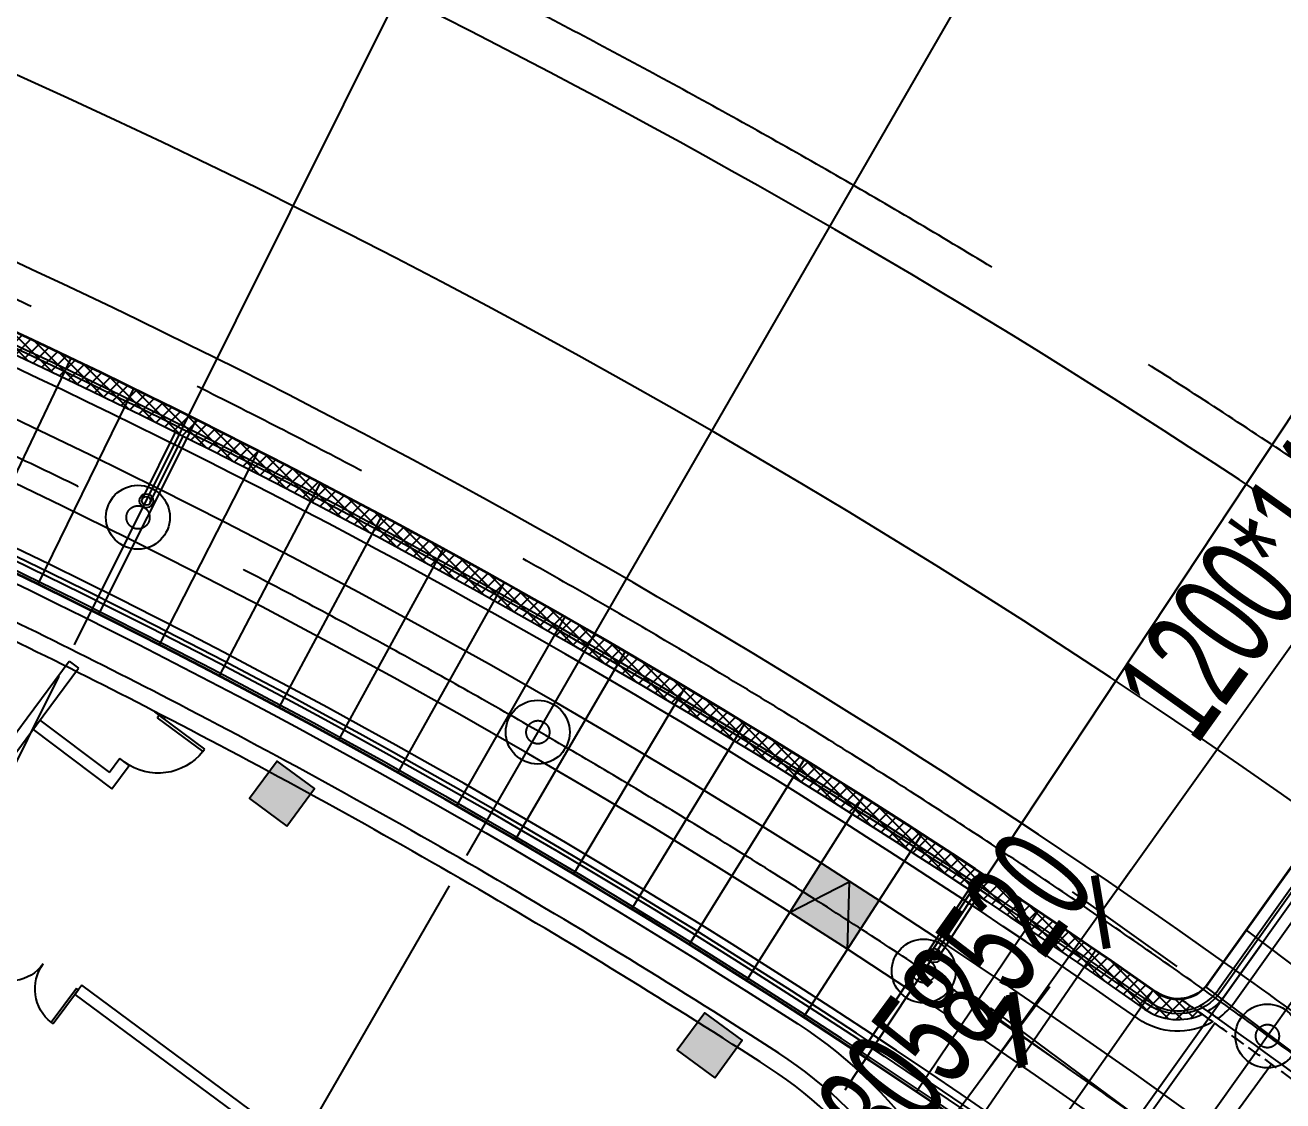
# Model space of a CAD drawing. Extents: x 1962160 to 37842216, y -162679 to 2997677.
# Drawn here: x 37668805 to 37690458, y 2861342 to 2879859 of the extents above; entities that cross this region are included whole.
import ezdxf

# ---------------------------------------------------------------- set-up
doc = ezdxf.new("R2010")
doc.units = 0
doc.header["$LTSCALE"] = 1000
for name, pattern in [('__DASH', [0.35, 0.25, -0.1]), ('CENTER', [2, 1.25, -0.25, 0.25, -0.25]), ('CENTER2', [28.575000000000003, 19.05, -3.175, 3.175, -3.175]), ('DASH', [0.35, 0.25, -0.1]), ('HIDDEN', [0.375, 0.25, -0.125])]:
    doc.linetypes.add(name, pattern=pattern)
doc.layers.get('0').update_dxf_attribs({"color": 8})
doc.layers.get('Defpoints').update_dxf_attribs({"color": 8})
for name, color, linetype in [('#幕墙线-平面', 8, 'Continuous'), ('#标注', 8, 'Continuous'), ('#虚线', 8, 'HIDDEN'), ('#轴线', 8, 'CENTER2'), ('1-WIN-1', 8, 'Continuous'), ('A-AL-E', 8, 'Continuous'), ('A-COLS-PLAN-C', 8, 'DASH'), ('A-COLS-PLAN-S', 8, 'DASH'), ('A-DETL-ALUM', 8, 'Continuous'), ('A-FLOR', 8, 'Continuous'), ('A-FLOR-OTLN', 8, 'Continuous'), ('A-FLOR-UNDR', 8, '__DASH'), ('A-GRID', 8, 'CENTER'), ('A-HATH', 8, 'Continuous'), ('A-ROOF-DRAN', 8, 'Continuous'), ('A-STRS-HRAL', 8, 'Continuous'), ('COLUMN', 8, 'Continuous'), ('DIM', 8, 'Continuous'), ('G-ACCS', 8, 'Continuous'), ('PUB_HATCH', 8, 'Continuous'), ('周边建筑', 8, 'Continuous'), ('建-填充', 8, 'Continuous'), ('水-雨水-压力流-标识', 8, 'Continuous')]:
    doc.layers.add(name, color=color, linetype=linetype)
doc.layers.add('A-X-CHEK', color=8, linetype='Continuous', plot=False)
doc.styles.add('JHZX', font='jrs.shx', dxfattribs={"width": 0.6, "bigfont": 'jhz.shx'})
doc.dimstyles.new('JZBZ-600', dxfattribs={"dimscale": 600, "dimtxt": 3, "dimasz": 1.5, "dimexe": 1, "dimexo": 1, "dimgap": 0.5, "dimtad": 1, "dimdec": 0, "dimdsep": 46, "dimtxsty": 'JHZX', "dimblk1": 'ARCHTICK', "dimblk2": 'ARCHTICK', "dimsah": 1, "dimcen": 0, "dimclrd": 1, "dimclre": 1, "dimclrt": 2, "dimadec": 1, "dimazin": 2, "dimtfac": 1, "dimtdec": 0, "dimtix": 1, "dimtmove": 0, "dimatfit": 3, "dimfxl": 1, "dimtolj": 1, "dimlwd": -1, "dimlwe": -1, "dimarcsym": 1})

# ---------------------------------------------------------------- blocks, each defined once
blk = doc.blocks.new('排水沟区域')
at = {"layer": 'A-HATH'}
h = blk.add_hatch(dxfattribs=at)
h.set_pattern_fill('ANSI37', color=256, scale=100)
h.set_pattern_definition([(45, (0, 0), (-112.2532015133644, 112.2532015133644), []), (135, (0, 0), (-112.2532015133644, -112.2532015133644), [])])
edge = h.paths.add_edge_path()
edge.add_arc((35647972.51225611, 2918657.177445665), 130050.000001989, 81.56207484273025, 81.76025599890018)
edge.add_arc((35667540.66052528, 3047732.310883288), 999.9999999742969, 201.5696669354323, 261.3794441561503)
edge.add_arc((35647972.51225544, 2918657.177440439), 129550.0000000272, 54.93887141774479, 81.37944415327831, ccw=False)
edge.add_arc((35722966.96745621, 3025517.526443924), 1000.000000003799, 234.9388714177451, 294.7486484370747)
edge.add_arc((35647972.51297768, 2918657.178499056), 130049.9987229949, 54.55805956164236, 54.75624075006336)
edge.add_arc((35722966.96740114, 3025517.526482568), 649.999999996616, 234.9388773480452, 274.56278153235434, ccw=False)
edge.add_arc((35647972.51225541, 2918657.17744041), 129900.0000000671, 54.93887141774282, 81.37944415327468)
edge.add_arc((35667540.66065726, 3047732.310742334), 649.9998803902148, 225.5105566782865, 261.37943079164415, ccw=False)
blk.add_lwpolyline([(35667055.76503615, 3047299.440966836, 0.0008647286381787037), (35666610.68928023, 3047364.678616867, 0.2670597950085046), (35667390.77045816, 3046743.60821427, -0.1158833533053813), (35722392.51739722, 3024698.98681157, 0.2670597940669751), (35723385.60577124, 3024609.373394493, 0.0008647287789007391), (35723018.67582092, 3024869.586485871, -0.1746354195610882), (35722593.57491787, 3024985.475682894, 0.1158833533053776), (35667443.23198166, 3047089.654148439, -0.1577979961804181), (35667085.15514712, 3047268.614101485)], format="xyb", dxfattribs=at)
blk = doc.blocks.new('A$C58e34137')
at = {"layer": 'A-X-CHEK'}
blk.add_blockref('排水沟区域', (-35647972.51433039, -2918657.17947907), dxfattribs=at)
blk = doc.blocks.new('雨水立管')
for radius in [80, 50]:
    blk.add_circle((-3.725290298461914e-09, 2.328306436538696e-10), radius)
blk = doc.blocks.new('雨水')
at = {"layer": 'A-ROOF-DRAN'}
for points in [[(35705139.10018308, 3033483.700835883), (35705707.37448902, 3034630.830409023)], [(35705273.51130304, 3033417.115170507), (35705841.61676831, 3034563.903918609)], [(35718706.82209643, 3025660.946776004), (35719410.65998327, 3026730.270989317)], [(35718832.11662643, 3025578.476898172), (35719535.74535409, 3026647.483340902)]]:
    blk.add_lwpolyline(points, dxfattribs=at)
at = {"xscale": 1.5, "yscale": 1.5, "zscale": 1.5}
for p in [(35705206.30574307, 3033450.408003194), (35718769.46936144, 3025619.711837088)]:
    blk.add_blockref('雨水立管', p, dxfattribs=at)
blk = doc.blocks.new('1100')
at = {"layer": 'A-DETL-ALUM', "ltscale": 0.3}
blk.add_circle((35572079.41488183, 2737404.62498665), 550, dxfattribs=at)
blk = doc.blocks.new('_YZHK')
blk.add_circle((0, 0), 0.5)
blk = doc.blocks.new('ASDFASD')
at = {"layer": 'A-COLS-PLAN-C', "ltscale": 0.3, "xscale": 400, "yscale": 400, "zscale": 400}
for p in [(35705063.52244287, 3033164.029007481), (35711947.51225547, 3029465.127854737), (35718592.84952613, 3025352.868374029), (35724508.08886223, 3024234.000244925)]:
    blk.add_blockref('_YZHK', p, dxfattribs=at)
blk = doc.blocks.new('$DorLib2D$00000001')
for p, q in [((0.45, 0.9750000000000001), (0.5000000000000002, 0.9750000000000001)), ((0.45, 0), (0.45, 0.9750000000000001)), ((0.5, 0), (0.5, 0.9750000000000001)), ((0.5, 0), (0.45, 0))]:
    blk.add_line(p, q)
blk.add_arc((0.475, 0), 0.975, 91.4692835813538, 180)
blk = doc.blocks.new('$DorLib2D$00000002')
at = {"layer": '1-WIN-1'}
for p, q in [((-0.5000000000002274, 1.70530256582424e-13), (-0.5, 0.4875000000000114)), ((-0.4750000000001364, 0.4875000000002387), (-0.5, 0.4875000000000114)), ((-0.4750000000001364, 1.70530256582424e-13), (-0.4750000000001364, 0.4875000000002387)), ((0.4749999999999091, 5.684341886080801e-14), (0.4749999999999091, 0.4875000000001251)), ((0.4749999999999091, 0.4875000000001251), (0.4999999999997726, 0.4875000000001251)), ((0.5, -5.684341886080801e-14), (0.4999999999997726, 0.4875000000001251)), ((-0.5000000000002274, 1.70530256582424e-13), (-0.4750000000001364, 1.70530256582424e-13)), ((0.5, -5.684341886080801e-14), (0.4749999999999091, 5.684341886080801e-14))]:
    blk.add_line(p, q, dxfattribs=at)
for centre, start, end in [((-0.4875000000001819, 5.684341886080801e-14), 0, 88.53071642340379), ((0.4874999999999545, 5.684341886080801e-14), 91.46928357659621, 180)]:
    blk.add_arc(centre, 0.4875, start, end, dxfattribs=at)
blk = doc.blocks.new('_FZH')
blk.add_lwpolyline([(-0.5, -0.5), (0.5, -0.5), (0.5, 0.5), (-0.5, 0.5)], close=True)
at = {"layer": 'PUB_HATCH'}
blk.add_solid([(-0.5, -0.5), (0.5, -0.5), (-0.5, 0.5), (0.5, 0.5)], dxfattribs=at)
blk = doc.blocks.new('567')
at = {"layer": '周边建筑'}
for p, q in [((67399.50770220906, 104095.3816701397), (68226.85643212497, 104982.6045603901)), ((67545.77844253182, 103958.9819981307), (68373.12717244774, 104846.2048883736)), ((68226.85643212497, 104982.6045603901), (68373.12717244774, 104846.2048883736)), ((64312.63348907977, 100785.1143522039), (67399.50770220906, 104095.3816701397)), ((64378.55868236721, 100562.5546295573), (67545.77844253182, 103958.9819981307)), ((67613.31147146225, 104031.4023052524), (68700.2905946821, 102997.6258132686)), ((69593.53813973814, 103955.5165308937), (69586.88846275955, 103948.3856253549)), ((69586.88846275955, 103948.3856253549), (69733.15920307487, 103811.985953338)), ((67476.90521552414, 103885.1245045513), (68708.81488102674, 102713.5111540933)), ((69733.15920307487, 103811.985953338), (69761.78619723022, 103842.6846461375)), ((68904.8901026845, 103217.0319237332), (68700.2905946821, 102997.6258132686)), ((68708.81488102674, 102713.5111540933), (69051.16084301472, 103080.6322517167)), ((69051.16084301472, 103080.6322517167), (68904.8901026845, 103217.0319237332)), ((67813.23524376005, 99417.47137111425), (67676.8355717361, 99271.20063079102)), ((79588.02985151112, 88437.29776327312), (67813.23524376005, 99417.47137111425)), ((67676.8355717361, 99271.20063079102), (79451.63017948717, 88291.02702295082))]:
    blk.add_line(p, q, dxfattribs=at)
blk.add_lwpolyline([(51545.86369138211, 114974.0141785215, -0.06666786033998978), (79983.71774893254, 97358.1270108968, -0.4327152502716894), (80756.21607623994, 85720.67174874991), (59352.30016976595, 62767.78205864877, -0.3893999561661833), (48564.77200990915, 61928.61147829099, 0.1645435660436389), (999.9999528080225, 78693.64650399983)], format="xyb", dxfattribs=at)
for centre, radius, start, end in [((-0.0001886859536170959, 1.737521961331367e-05), 125399.9999626942, 56.1383439517594, 58.48665899331172), ((-0.0001886859536170959, 1.737521961331367e-05), 125099.9999626944, 56.1383439517594, 58.48668105167965), ((-0.0001907870173454285, 1.421524211764336e-05), 125399.9999664823, 50.59548439696344, 56.1383439517594), ((-0.0001907870173454285, 1.421524211764336e-05), 125099.9999664821, 50.59548439696344, 56.1383439517594), ((74905.38625394553, 91176.6586156115), 7399.999999997053, 316.9999997712495, 50.59548439696344), ((74905.38625394553, 91176.6586156115), 7099.999999997052, 316.9999997712495, 50.59548439696344)]:
    blk.add_arc(centre, radius, start, end, dxfattribs=at)
at = {"layer": 'COLUMN', "xscale": 800.000000000408, "yscale": 800.000000000408, "zscale": 800.000000000408, "rotation": 47.00000000001015}
for p in [(71608.89716223627, 102304.3987761899), (78439.20188058168, 97165.6307581407)]:
    blk.add_blockref('_FZH', p, dxfattribs=at)
at = {"layer": '周边建筑'}
for name, p, xscale, yscale, zscale, rotation in [('$DorLib2D$00000001', (69319.02465288341, 103514.508938536), -999.9999999999997, 999.9999999999997, 1000, 226.9999999999989), ('$DorLib2D$00000002', (67196.52013154328, 99855.83477099985), -1500.000000000001, 1500, 200, 137.0000000001527)]:
    blk.add_blockref(name, p, dxfattribs=dict(at, xscale=xscale, yscale=yscale, zscale=zscale, rotation=rotation))
blk = doc.blocks.new('1234')
at = {"layer": '周边建筑'}
for points in [[(899.9999998621643, 147897.2616378292, -0.06424754974339256), (38411.22599733435, 142825.0248288214, 0.3992271408683902), (47734.13426394202, 147881.3795785159), (62643.80696957186, 193768.6338093206, 0.4257611201714258), (57410.8051248882, 203558.9581788629, 0.1695890934855462), (-81790.47026674077, 195045.0434476584, 0.4257611201712679), (-85791.3257065732, 184689.9521724582), (-65400.53789663129, 140961.7665993124, 0.3992271408685563), (-55530.9065411333, 137079.2778602466, -0.09498676638333799), (-899.9999992009252, 147897.2616378367)], [(3507.282386738807, 147308.2532562092, 0.01190288189879027), (-3507.282390698791, 147308.2532562315), (-3529.532858530059, 148157.964341335, 0.09051536275890958), (-55643.5452967938, 137357.3291338012, -0.3992271408685528), (-65128.64556051977, 141088.5520778373), (-85519.43337046169, 184816.737650983, -0.425761120171263), (-81674.45541529916, 194768.3838115633, -0.08617948601408663), (-11230.48231103458, 210901.2002502978), (-9979.055130984634, 202999.9999966249), (9979.055131915957, 202999.9999895692), (11230.48231178708, 210901.2002502382, -0.05548064099764077), (57329.37135875039, 203270.2220680118, -0.4257611201714432), (62358.49001468346, 193861.3389076069), (47448.81730905734, 147974.0846768022, -0.3992271408683997), (38489.13923465274, 143114.7307615206, 0.0597972305577292), (3529.532854573801, 148157.9643414542), (3507.2932679113, 147308.6687912941)], [(-53552.56643567048, 204917.9412060007, 0.03537684678875146), (-81906.48511818238, 195321.703083761, 0.4257611201712687), (-86063.21804268472, 184563.1666939333), (-65672.43023274094, 140834.9811207876, 0.3992271408685562), (-55418.26778547093, 136801.2265866995, -0.08992013827698078), (-3863.717572046444, 147549.4211662337, -0.08992013827698078)]]:
    blk.add_lwpolyline(points, format="xyb", dxfattribs=at)
for centre, radius, start, end in [((2.793967723846436e-08, -7.748603820800781e-07), 148500.0000006685, 91.64907696212661, 106.5424971075481), ((2.980232238769531e-08, -7.748603820800781e-07), 148200.0000006686, 91.60015078360507, 106.5417941527147)]:
    blk.add_arc(centre, radius, start, end, dxfattribs=at)
blk = doc.blocks.new('总体道路0521')
at = {"layer": 'G-ACCS'}
for radius, start, end in [(223.8000000007542, 2.615028490091015, 87.02539691564355), (137.9999999943868, 54.64538787742264, 81.77728868116814), (130.9999999943868, 54.65321940075965, 81.67202782410486), (130.9999999943868, 52.42281882026703, 54.65321940075965)]:
    blk.add_arc((35647972.51118848, 2918657.176535503), radius, start, end, dxfattribs=at)
blk = doc.blocks.new('A$C06ac024f')
at = {"layer": 'A-AL-E'}
for p, q in [((85223.50091537833, 120081.2972777379), (75523.62134986371, 106482.8917929302)), ((85386.52103363723, 119965.4328842619), (75686.44314479083, 106366.7493670234))]:
    blk.add_line(p, q, dxfattribs=at)
for points in [[(39323.27754225582, 51881.49186938629), (75638.45634748042, 100958.6393447975, 0.08399385255333998), (38218.97376209497, 120221.185947808)], [(39363.12025126815, 51851.27755107963), (75708.20821012557, 100968.8449278153, 0.08411084237031463), (38225.60349488258, 120271.5437835827)]]:
    blk.add_lwpolyline(points, format="xyb", dxfattribs=at)
for centre, radius, start, end in [((-0.004684440791606903, 0.005673620384186506), 129900.0000000439, 54.93887133998095, 81.37944426486695), ((-0.004684433341026306, 0.005673621315509081), 129700.0000000422, 54.93887133998095, 81.37944426486695), ((74994.45051633567, 106860.3546771333), 850.0000000029318, 234.9388713399809, 324.4993543909891), ((74994.45051633567, 106860.3546771309), 650.0000000045395, 234.9388713399809, 324.4993543909891)]:
    blk.add_arc(centre, radius, start, end, dxfattribs=at)
at = {"layer": 'A-FLOR-OTLN'}
blk.add_lwpolyline([(81205.71028196067, 101708.6796291471, 0.01400170053744272), (75385.37031956762, 106094.6225803802, 0.01400170053744272)], format="xyb", dxfattribs=at)
at = {"layer": 'A-FLOR-UNDR'}
blk.add_lwpolyline([(81143.31634037942, 101630.5323575768, 0.01400170053745106), (75327.4484025389, 106013.1053949022, 0.01400170053745106)], format="xyb", dxfattribs=at)
at = {"layer": 'A-STRS-HRAL'}
for points in [[(18416.04500693083, 128739.477537022, -0.0004314039692472517), (18638.17234034836, 128707.5068500955, 0.2670597950172854), (19418.25351829082, 128086.4364474728, -0.1158833533053804), (74420.00045735389, 106041.8150447728, 0.2670597940673217), (75413.08883137256, 105952.2016276959, -0.0004314040466513525), (75595.80927295983, 105821.909895902, -0.2921176840048406), (74305.11044555902, 105878.107118303, 0.1158833533053828), (19388.27550486475, 127888.6959136669, -0.2921176844567964), (18416.04500693083, 128739.477537022, 0.2921176844567964)], [(85508.68259933591, 119878.3894587164), (75808.55949100852, 106279.6425475902, -0.1021932197455485), (75511.87155660987, 106004.6237222734, -0.0004120786468915928), (75686.49784582108, 105880.0124552147, 0.08432458942403571), (75971.38128593564, 106163.500121681), (85671.42665735632, 119762.1380522703, 0.0003395586890931567), (85508.68259955943, 119878.3894590363)]]:
    blk.add_lwpolyline(points, format="xyb", dxfattribs=at)
blk.add_lwpolyline([(38078.35033291578, 120685.3046092861), (38025.32995858788, 120282.5747570274, -0.0004025795081559256), (38218.97376210988, 120221.1859478294), (38245.49219037592, 120422.6134713991, -0.08446127015497963), (75917.3940422386, 100999.3674072684), (75084.61833595484, 99873.93563201558, -0.0004001742577664205), (75244.38997027278, 99753.62000656687), (76196.14623221755, 101039.8447744176, 0.08533142282347089)], format="xyb", close=True, dxfattribs=at)
at = {"xscale": 1000, "yscale": 1000, "zscale": 1000}
blk.add_blockref('总体道路0521', (-35647972511.19448, -2918657176.530752), dxfattribs=at)
at = {"layer": 'A-COLS-PLAN-S'}
blk.add_blockref('ASDFASD', (-35647972.51693987, -2918657.171766797), dxfattribs=at)
at = {"layer": 'A-ROOF-DRAN'}
blk.add_blockref('雨水', (-35647972.51693987, -2918657.171766797), dxfattribs=at)
at = {"layer": 'A-STRS-HRAL', "rotation": 6.499999999994645}
blk.add_blockref('567', (-0.005895964801311493, 0.004624420776963234), dxfattribs=at)
at = {"layer": '周边建筑'}
for name, p, rotation in [('1234', (-0.004684269428253174, 0.005673641338944435), 322.9999995626877), ('567', (-0.005895964801311493, 0.004624420776963234), 6.499999999994645)]:
    blk.add_blockref(name, p, dxfattribs=dict(at, rotation=rotation))
at = {"layer": '水-雨水-压力流-标识'}
for p in [(-35514990.50260095, -2622895.95984199), (-35508106.51278836, -2626594.860994735), (-35501461.17551769, -2630707.120475442), (-35495545.93618159, -2631825.988604546)]:
    blk.add_blockref('1100', p, dxfattribs=at)
blk = doc.blocks.new('A$C41f195f4')
at = {"layer": '建-填充', "ltscale": 10}
h = blk.add_hatch(color=256, dxfattribs=at)
h.dxf.hatch_style = 1
edge = h.paths.add_edge_path()
edge.add_arc((-7.450580596923828e-09, 5.457550287246704e-07), 128529.4436848566, 49.14382820933746, 49.67314531969982)
edge.add_line((83177.46613759547, 97986.36140286876), (82530.31526821107, 97223.9994466533))
edge.add_arc((-1.490116119384766e-08, 4.647299647331238e-07), 127529.4436849203, 49.14383018499859, 49.67314749801841, ccw=False)
edge.add_line((83424.96805151552, 96457.41916657332), (84079.13381221145, 97213.77037967322))
edge = h.paths.add_edge_path()
edge.add_arc((1.490116119384766e-08, 4.218891263008118e-07), 128529.4436849038, 57.0835813766593, 57.61289790131848)
edge.add_line((68845.08887171745, 108536.4990788344), (68309.4424097985, 107692.056737415))
edge.add_arc((7.450580596923828e-09, 5.587935447692871e-09), 127529.4436852525, 57.08358636489271, 57.61290308761642, ccw=False)
edge.add_line((69301.4069294557, 107056.405713391), (69844.8312780261, 107895.8638585745))
at = {"layer": 'DIM', "ltscale": 10}
blk.add_lwpolyline([(68309.44240980595, 107692.0567374155), (69334.082754381, 108224.7793375049), (69301.40692946315, 107056.4057133915)], dxfattribs=at)
blk = doc.blocks.new('A$C80b62fe7')
at = {"layer": '#幕墙线-平面'}
for points in [[(156681.5788520798, 309518.5250389986), (146575.1996435896, 295350.2416565018, -0.4119685533052476), (145672.6362717152, 295195.6537796687, 0.1158833533053454), (90522.29333552718, 317299.8322452004, -0.4021558080229393), (89973.5874870494, 318013.2727867356), (90922.25954803824, 326673.0167859839)], [(156893.247185491, 309367.5398853198), (146786.8679770008, 295199.256502823, -0.4119685533056351), (145523.2792563811, 294982.8334752596, 0.115883353305347), (90483.32191806287, 317042.7695512525, -0.4021558080221443), (89715.13373019546, 318041.5863094092), (90635.49226849526, 326442.8765518144)], [(110138.6514900178, 239992.5249037561), (147052.617431201, 289878.8867502571, 0.084508636132285), (109349.3228397742, 309336.3162859837, 0.084508636132285)], [(109929.6487062573, 240147.1788283116), (146690.0346412063, 289825.9892083691, 0.08399385255333998), (109270.5520558208, 309088.5358113796, 0.08399385255333998)]]:
    blk.add_lwpolyline(points, format="xyb", dxfattribs=at)
for radius, start, end in [(128529.4436852644, 333.5022467601689, 195.775796910644), (127529.4436852644, 333.539850647279, 195.7883970499479)]:
    blk.add_arc((71051.57360945642, 188867.3555372115), radius, start, end, dxfattribs=at)
blk = doc.blocks.new('DASWQE')
at = {"layer": '#幕墙线-平面', "ltscale": 10}
for points in [[(55937.66832436621, 117239.0176901026), (54322.83956133574, 113854.5194900972)], [(57018.30554741621, 116717.2773796124), (55372.28055970371, 113347.8409668631)], [(58094.07695753127, 116185.5766812759), (56416.99621316791, 112831.4895958444)], [(59164.8907508105, 115643.960969226), (57456.89736808091, 112305.5094413003)], [(60230.65554644912, 115092.4764637193), (58491.89528162777, 111769.945389187)], [(61291.28039447963, 114531.1702271937), (59521.90162943304, 111224.8431433225)], [(62346.67478359491, 113960.0901602502), (60546.82851308584, 110670.2492214972)], [(63396.74864882231, 113379.2849975675), (61566.58846764266, 110106.2109515006)], [(64441.41237923503, 112788.804303742), (62581.09446912259, 109532.7764670788)], [(65480.57682560384, 112188.6984690563), (63590.25994187593, 108949.9947038335)], [(66514.15330800414, 111579.0187051827), (64593.99876599759, 108357.9153950359)], [(67542.05362333357, 110959.8170408099), (65592.22528469563, 107756.5890673934)], [(68564.19005293399, 110331.146317204), (66584.85431160033, 107146.0670367298)], [(69580.47536998987, 109693.0601836997), (67571.8011379689, 106526.4014036125)], [(70590.8228470087, 109045.613093121), (68552.98154002428, 105897.6450489042)], [(71595.14626324177, 108388.8602971346), (69528.31178604066, 105259.8516292451)], [(72593.35991199315, 107722.857841535), (70497.70864354819, 104613.0755724772)], [(76174.18339400738, 107392.9340229803), (82237.89833477885, 102823.5830292939)], [(73585.37860798836, 107047.6625614623), (71461.08938641846, 103957.372073005)], [(74571.11769458652, 106363.3320765514), (72418.37180192769, 103292.7970870789)], [(75472.58688426763, 106419.524929225), (81495.56467252225, 101880.87167614)], [(75641.33959788084, 105796.988784879), (73369.47419776022, 102619.4073280222)], [(76615.44361383468, 105093.7275347598), (74314.31540898979, 101937.2602613852)]]:
    blk.add_lwpolyline(points, dxfattribs=at)
at = {"layer": 'DIM', "ltscale": 10}
blk.add_blockref('A$C80b62fe7', (-71047.03888088465, -188862.9763723449), dxfattribs=at)
blk = doc.blocks.new('_ARCHTICK')
at = {"const_width": 0.15}
blk.add_lwpolyline([(-0.5, -0.5), (0.5, 0.5)], dxfattribs=at)
blk = doc.blocks.new('*D95')
at = {"layer": '#标注', "color": 1, "transparency": 16777216}
for p, q in [((36849532.43948545, 3022806.600615023), (36842632.79590695, 3012383.313298203)), ((36854889.58960391, 3019055.107689474), (36847453.77401609, 3009007.28969036))]:
    blk.add_line(p, q, dxfattribs=at)
blk.add_arc((36780594.81168813, 2918662.568637643), 112993.4582867985, 53.49697353814819, 56.49762942728128, dxfattribs=at)
at = {"layer": 'Defpoints', "color": 0, "transparency": 16777216}
for p in [(36849863.62237722, 3023306.918406233), (36855246.50875212, 3019537.402953433), (36846214.95485333, 3010649.080836928), (36780594.81168813, 2918662.568637643)]:
    blk.add_point(p, dxfattribs=at)
at = {"layer": '#标注', "color": 1, "transparency": 16777216, "xscale": 900, "yscale": 900, "zscale": 900}
for p, rotation in [((36842963.97879872, 3012883.631089412), 146.4976294272813), ((36847810.6931643, 3009489.58495432), 323.4969735381482)]:
    blk.add_blockref('_ARCHTICK', p, dxfattribs=dict(at, rotation=rotation))
at = {"layer": '#标注', "color": 2, "transparency": 16777216, "insert": (36846097.89410722, 3012201.288476516), "char_height": 1800, "attachment_point": 5, "rotation": 324.99730148271385, "style": 'JHZX'}
blk.add_mtext('\\A1;3°', dxfattribs=at)
blk = doc.blocks.new('*D96')
at = {"layer": '#标注', "color": 1, "transparency": 16777216}
for p, q in [((36843045.8971477, 3026820.961043177), (36836795.46114448, 3015995.89523419)), ((36849532.43948545, 3022806.600615032), (36842632.79590695, 3012383.313298209))]:
    blk.add_line(p, q, dxfattribs=at)
blk.add_arc((36780594.81168816, 2918662.568637626), 112993.4582867894, 56.49762942730364, 59.99769231381675, dxfattribs=at)
at = {"layer": 'Defpoints', "color": 0, "transparency": 16777216}
for p in [(36843345.91807585, 3027340.564202009), (36849863.62237722, 3023306.918406239), (36841032.60147119, 3014134.005108172), (36780594.81168816, 2918662.568637626)]:
    blk.add_point(p, dxfattribs=at)
at = {"layer": '#标注', "color": 1, "transparency": 16777216, "xscale": 900, "yscale": 900, "zscale": 900}
for p, rotation in [((36837095.48207263, 3016515.498393018), 149.9976923138167), ((36842963.97879872, 3012883.631089412), 326.4976294273036)]:
    blk.add_blockref('_ARCHTICK', p, dxfattribs=dict(at, rotation=rotation))
at = {"layer": '#标注', "color": 2, "transparency": 16777216, "insert": (36840688.96372591, 3015764.776678229), "char_height": 1800, "attachment_point": 5, "rotation": 328.24766087055934, "style": 'JHZX'}
blk.add_mtext('\\A1;3.5°', dxfattribs=at)
blk = doc.blocks.new('*D97')
at = {"layer": '#标注', "color": 1, "transparency": 16777216}
for p, q in [((36836326.36192033, 3030431.840942435), (36830748.45265703, 3019245.379113477)), ((36843045.8971477, 3026820.96104317), (36836795.46114445, 3015995.895234149))]:
    blk.add_line(p, q, dxfattribs=at)
blk.add_arc((36780594.81168809, 2918662.568637662), 112993.45828675, 59.99769231377672, 63.49776380937885, dxfattribs=at)
at = {"layer": 'Defpoints', "color": 0, "transparency": 16777216}
for p in [(36836594.10156497, 3030968.791110225), (36843345.91807586, 3027340.564202003), (36835091.36744737, 3017645.632976847), (36780594.81168809, 2918662.568637662)]:
    blk.add_point(p, dxfattribs=at)
at = {"layer": '#标注', "color": 1, "transparency": 16777216, "xscale": 900, "yscale": 900, "zscale": 900}
for p, rotation in [((36831016.19230167, 3019782.329281267), 153.4977638093789), ((36837095.48207261, 3016515.498392981), 329.9976923137767)]:
    blk.add_blockref('_ARCHTICK', p, dxfattribs=dict(at, rotation=rotation))
at = {"layer": '#标注', "color": 2, "transparency": 16777216, "insert": (36834648.81007002, 3019252.385092482), "char_height": 1800, "attachment_point": 5, "rotation": 331.7477280615778, "style": 'JHZX'}
blk.add_mtext('\\A1;3.5°', dxfattribs=at)
blk = doc.blocks.new('*D98')
at = {"layer": '#标注', "color": 1, "transparency": 16777216}
for p, q in [((36829398.9003119, 3033625.766472559), (36824514.32816405, 3022119.639629321)), ((36836326.36192033, 3030431.840942437), (36830748.45265703, 3019245.37911348))]:
    blk.add_line(p, q, dxfattribs=at)
blk.add_arc((36780594.81168813, 2918662.568637637), 112993.4582867571, 63.49776380940679, 66.99784364744795, dxfattribs=at)
at = {"layer": 'Defpoints', "color": 0, "transparency": 16777216}
for p in [(36829633.35977501, 3034178.060561033), (36836594.10156496, 3030968.791110225), (36828946.81647686, 3020788.007429898), (36780594.81168813, 2918662.568637637)]:
    blk.add_point(p, dxfattribs=at)
at = {"layer": '#标注', "color": 1, "transparency": 16777216, "xscale": 900, "yscale": 900, "zscale": 900}
for p, rotation in [((36824748.78762715, 3022671.933717797), 156.997843647448), ((36831016.19230166, 3019782.329281274), 333.4977638094068)]:
    blk.add_blockref('_ARCHTICK', p, dxfattribs=dict(at, rotation=rotation))
at = {"layer": '#标注', "color": 2, "transparency": 16777216, "insert": (36828406.99012758, 3022364.745607862), "char_height": 1800, "attachment_point": 5, "rotation": 335.2478037284274, "style": 'JHZX'}
blk.add_mtext('\\A1;3.5°', dxfattribs=at)
blk = doc.blocks.new('*D105')
at = {"layer": '#标注', "color": 1, "transparency": 16777216}
for p, q in [((36697228.95972591, 3039962.314867162), (36687878.68758705, 3053567.233559005)), ((36885579.84404776, 3021820.877508908), (36897354.91261559, 3033391.061686594))]:
    blk.add_line(p, q, dxfattribs=at)
blk.add_arc((36780594.81168813, 2918662.568637636), 163093.4582867492, 44.49716931342737, 124.4996298123026, dxfattribs=at)
at = {"layer": 'Defpoints', "color": 0, "transparency": 16777216}
for p in [(36833249.46786097, 3073022.418725839), (36697568.80027325, 3039467.836958271), (36885151.87300182, 3021400.353093639), (36780594.81168813, 2918662.568637636)]:
    blk.add_point(p, dxfattribs=at)
at = {"layer": '#标注', "color": 1, "transparency": 16777216, "xscale": 900, "yscale": 900, "zscale": 900}
for p, rotation in [((36688218.52813439, 3053072.755650114), 214.4996298123025), ((36896926.94156966, 3032970.537271325), 314.4971693134274)]:
    blk.add_blockref('_ARCHTICK', p, dxfattribs=dict(at, rotation=rotation))
at = {"layer": '#标注', "color": 2, "transparency": 16777216, "insert": (36796346.20989023, 3082199.212514472), "char_height": 1800, "attachment_point": 5, "rotation": 354.498399562864, "style": 'JHZX'}
blk.add_mtext('\\A1;80°', dxfattribs=at)
blk = doc.blocks.new('*D235')
at = {"layer": '#标注', "color": 1, "transparency": 16777216}
for p, q in [((36709851.31601547, 3021594.993561247), (36719200.08087267, 3007992.456287084)), ((36869683.47646702, 3006200.766520366), (36857910.39442549, 2994632.578940055))]:
    blk.add_line(p, q, dxfattribs=at)
blk.add_arc((36780594.81168813, 2918662.568637646), 108993.4582867653, 44.49705879160248, 124.4999999999931, dxfattribs=at)
at = {"layer": 'Defpoints', "color": 0, "transparency": 16777216}
for p in [(36709511.47227332, 3022089.46927442), (36815783.21552325, 3021819.488836173), (36870111.44832414, 3006621.29011009), (36780594.81168813, 2918662.568637646)]:
    blk.add_point(p, dxfattribs=at)
at = {"layer": '#标注', "color": 1, "transparency": 16777216, "xscale": 900, "yscale": 900, "zscale": 900}
for p, rotation in [((36718860.23713052, 3008486.932000258), 214.4999999999932), ((36858338.3662826, 2995053.10252978), 314.4970587916025)]:
    blk.add_blockref('_ARCHTICK', p, dxfattribs=dict(at, rotation=rotation))
at = {"layer": '#标注', "color": 2, "transparency": 16777216, "insert": (36791159.20191877, 3028348.446982362), "char_height": 1800, "attachment_point": 5, "rotation": 354.4985293957965, "style": 'JHZX'}
blk.add_mtext('\\A1;80°', dxfattribs=at)
blk = doc.blocks.new('DOTE-11')
at = {"layer": '#虚线', "ltscale": 20}
for points in [[(36865729.74135492, 3038006.390392281), (36854899.46013853, 3022823.258014135)], [(36866541.87541723, 3037422.909603748), (36855713.56911318, 3022242.545884602)]]:
    blk.add_lwpolyline(points, dxfattribs=at)
for radius in [117099.9999999995, 109299.9999999995]:
    blk.add_arc((36780598.51695531, 2918657.177440438), radius, 53.50000000000666, 124.5000000024574, dxfattribs=at)
at = {"layer": '#轴线'}
for p, q in [((36836596.34250055, 3030971.439821742), (36846011.11635706, 3049854.554851368)), ((36843348.51695527, 3027343.365615636), (36853898.51695517, 3045616.501635319)), ((36849866.60861193, 3023309.848110117), (36861512.47900191, 3040904.838955582))]:
    blk.add_line(p, q, dxfattribs=at)
for radius, end in [(146599.9999999995, 183.9998103525153), (138799.9999999995, 210.1884172151102), (130399.9999999995, 210.3293811306592), (127949.9999999995, 210.3740096847854)]:
    blk.add_arc((36780598.51695531, 2918657.177440438), radius, 324.4999999903098, end, dxfattribs=at)
blk = doc.blocks.new('*D361')
at = {"layer": '#标注', "color": 1, "ltscale": 10, "transparency": 16777216}
for p, q in [((37698402.83030151, 2877324.543503821), (37696601.205272, 2878611.604683094)), ((37687323.52894419, 2864592.556323979), (37697089.42149381, 2878262.828363996)), ((37688636.93775189, 2863654.271463804), (37686835.31272238, 2864941.332643077))]:
    blk.add_line(p, q, dxfattribs=at)
at = {"layer": 'Defpoints', "color": 0, "ltscale": 10, "transparency": 16777216}
for p in [(37697089.42149381, 2878262.828363996), (37698891.04652332, 2876975.767184723), (37689125.1539737, 2863305.495144706)]:
    blk.add_point(p, dxfattribs=at)
at = {"layer": '#标注', "color": 1, "ltscale": 10, "transparency": 16777216, "xscale": 900, "yscale": 900, "zscale": 900}
for p, rotation in [((37697089.42149381, 2878262.828363996), 54.45840223087551), ((37687323.52894419, 2864592.556323979), 234.4584022308755)]:
    blk.add_blockref('_ARCHTICK', p, dxfattribs=dict(at, rotation=rotation))
at = {"layer": '#标注', "color": 2, "ltscale": 10, "transparency": 16777216, "insert": (37691230.04277539, 2872125.244982187), "char_height": 1800, "attachment_point": 5, "rotation": 54.45840223087551, "style": 'JHZX'}
blk.add_mtext('\\A1;1200*14=16800', dxfattribs=at)
blk = doc.blocks.new('*D346')
at = {"layer": '#标注', "color": 1, "ltscale": 10, "transparency": 16777216}
for p, q in [((37687323.52894727, 2864592.556324258), (37687846.69342658, 2865324.880656499)), ((37688636.93775222, 2863654.271464247), (37686835.31272577, 2864941.332643796)), ((37687323.52894727, 2864592.556324258), (37685858.87370686, 2862542.335574735)), ((37686874.22007716, 2861816.983252343), (37685370.65748537, 2862891.111894272)), ((37685858.87370686, 2862542.335574735), (37685335.70922756, 2861810.011242498))]:
    blk.add_line(p, q, dxfattribs=at)
at = {"layer": 'Defpoints', "color": 0, "ltscale": 10, "transparency": 16777216}
for p in [(37689125.15397371, 2863305.495144706), (37685858.87370686, 2862542.335574735), (37687362.43629865, 2861468.206932805)]:
    blk.add_point(p, dxfattribs=at)
at = {"layer": '#标注', "color": 1, "ltscale": 10, "transparency": 16777216, "xscale": 900, "yscale": 900, "zscale": 900}
for p, rotation in [((37687323.52894727, 2864592.556324258), 234.4584021790479), ((37685858.87370686, 2862542.335574735), 54.45840217904794)]:
    blk.add_blockref('_ARCHTICK', p, dxfattribs=dict(at, rotation=rotation))
at = {"layer": '#标注', "color": 2, "ltscale": 10, "transparency": 16777216, "insert": (37685614.76888408, 2864264.998588577), "char_height": 1800, "attachment_point": 5, "rotation": 54.45840217904794, "style": 'JHZX'}
blk.add_mtext('\\A1;2520', dxfattribs=at)
blk = doc.blocks.new('*D350')
at = {"layer": '#标注', "color": 1, "ltscale": 10, "transparency": 16777216}
for p, q in [((37685909.76926343, 2862585.808854301), (37686445.1097714, 2863309.280028928)), ((37689282.36361187, 2860090.220315315), (37685427.45514701, 2862942.702526283)), ((37684090.64516012, 2860127.403722968), (37685909.76926343, 2862585.808854301)), ((37690794.22080637, 2855167.01868267), (37683608.3310437, 2860484.29739495)), ((37684090.64516012, 2860127.403722968), (37683555.30465214, 2859403.932548337))]:
    blk.add_line(p, q, dxfattribs=at)
at = {"layer": 'Defpoints', "color": 0, "ltscale": 10, "transparency": 16777216}
for p in [(37685909.76926343, 2862585.808854301), (37689764.6777283, 2859733.326643333), (37691276.53492279, 2854810.125010688)]:
    blk.add_point(p, dxfattribs=at)
at = {"layer": '#标注', "color": 1, "ltscale": 10, "transparency": 16777216, "xscale": 900, "yscale": 900, "zscale": 900}
for p, rotation in [((37685909.76926343, 2862585.808854301), 233.5000000079418), ((37684090.64516012, 2860127.403722968), 53.50000000794178)]:
    blk.add_blockref('_ARCHTICK', p, dxfattribs=dict(at, rotation=rotation))
at = {"layer": '#标注', "color": 2, "ltscale": 10, "transparency": 16777216, "insert": (37684035.57897894, 2862070.393632602), "char_height": 1800, "attachment_point": 5, "rotation": 53.50000000794176, "style": 'JHZX'}
blk.add_mtext('\\A1;3058', dxfattribs=at)
blk = doc.blocks.new('ZW-5001')
at = {"layer": '#标注'}
for base, center, p1, p2, picture, middle in [((36833249.46786097, 3073022.418725839), (36780594.81168813, 2918662.568637637), (36885151.87300182, 3021400.353093639), (36697568.80027326, 3039467.83695827), '*D105', (36796346.20989022, 3082199.212514473)), ((36815783.21552325, 3021819.488836173), (36780594.81168813, 2918662.568637646), (36870111.44832414, 3006621.29011009), (36709511.47227331, 3022089.46927442), '*D235', (36791159.20191877, 3028348.446982362)), ((36828946.81647686, 3020788.007429898), (36780594.81168813, 2918662.568637636), (36836594.10156497, 3030968.791110225), (36829633.35977501, 3034178.060561033), '*D98', (36828406.99012758, 3022364.745607862)), ((36835091.36744737, 3017645.632976847), (36780594.81168809, 2918662.568637663), (36843345.91807586, 3027340.564202004), (36836594.10156497, 3030968.791110225), '*D97', (36834648.81007002, 3019252.385092482)), ((36841032.60147119, 3014134.005108172), (36780594.81168815, 2918662.568637624), (36849863.62237721, 3023306.918406237), (36843345.91807585, 3027340.564202008), '*D96', (36840688.96372591, 3015764.776678231)), ((36846214.95485333, 3010649.080836928), (36780594.81168812, 2918662.568637644), (36855246.50875212, 3019537.402953433), (36849863.62237722, 3023306.918406232), '*D95', (36846097.89410723, 3012201.288476519))]:
    dim = blk.add_angular_dim_3p(base=base, center=center, p1=p1, p2=p2, dimstyle='JZBZ-600', dxfattribs=at)
    dim.commit()
    dim.dimension.update_dxf_attribs({"geometry": picture, "text_midpoint": middle})
blk = doc.blocks.new('FDGFH')
at = {"layer": 'A-FLOR'}
blk.add_blockref('ZW-5001', (-36780598.51155947, -2918657.163268261), dxfattribs=at)
at = {"layer": 'A-GRID'}
blk.add_blockref('DOTE-11', (-36780598.51155947, -2918657.163268261), dxfattribs=at)

msp = doc.modelspace()

# ---------------------------------------------------------------- linework, layer by layer
at = {"layer": '#标注', "ltscale": 10}
msp.add_arc((37613670.29957374, 2756893.476689796), 133919.6669144286, 333.9778101328699, 71.90950720445645, dxfattribs=at)

# ---------------------------------------------------------------- block references
at = {"layer": 'A-STRS-HRAL'}
msp.add_blockref('DASWQE', (37613652.56708944, 2756885.970215484), dxfattribs=at)
at = {"layer": 'DIM', "ltscale": 10}
for name, p in [('A$C06ac024f', (37613657.10216346, 2756879.841327364)), ('A$C58e34137', (37613657.09747919, 2756879.847001005)), ('A$C41f195f4', (37613657.10181801, 2756890.34938035))]:
    msp.add_blockref(name, p, dxfattribs=at)
at = {"layer": 'DIM'}
msp.add_blockref('FDGFH', (37613657.09676763, 2756879.827155179), dxfattribs=at)

# ---------------------------------------------------------------- dimensions: what is measured, and where the dimension line sits
at = {"layer": '#标注', "ltscale": 10}
dim = msp.add_aligned_dim(p1=(37689125.15397371, 2863305.495144709), p2=(37698891.04652333, 2876975.767184723), distance=2214.1317093120792, text='1200*14=16800', dimstyle='JZBZ-600', dxfattribs=at)
dim.commit()
dim.dimension.update_dxf_attribs({"geometry": '*D361', "text_midpoint": (37691230.04277539, 2872125.244982187)})
for base, p1, p2, angle, picture, middle in [((37685858.87370686, 2862542.335574735), (37689125.15397371, 2863305.495144709), (37687362.43629865, 2861468.206932809), 234.4584021790479, '*D346', (37685614.76888408, 2864264.998588577)), ((37685909.76926343, 2862585.808854301), (37691276.53492279, 2854810.125010684), (37689764.6777283, 2859733.32664333), 233.5000000079418, '*D350', (37684035.57897894, 2862070.393632602))]:
    dim = msp.add_linear_dim(base=base, p1=p1, p2=p2, angle=angle, dimstyle='JZBZ-600', override={"dimtmove": 1}, dxfattribs=at)
    dim.commit()
    dim.dimension.update_dxf_attribs({"geometry": picture, "text_midpoint": middle})

doc.saveas('drawing.dxf')
